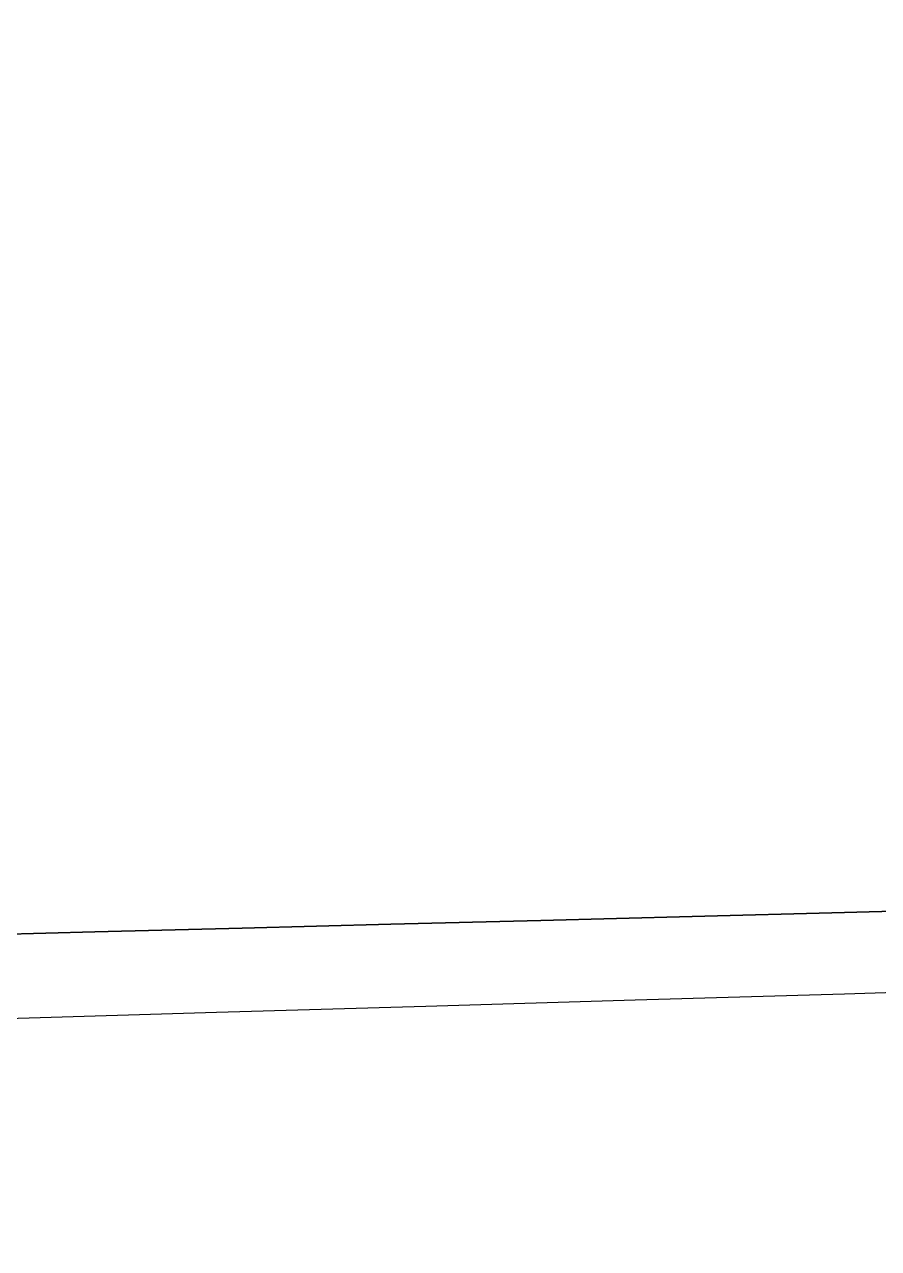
# Model space of a CAD drawing. Header units: millimetres. Extents: x 0 to 1845, y -1231 to 1016.
# Drawn here: x 693.41924 to 693.42338, y 0.02444 to 0.03038 of the extents above; entities that cross this region are included whole.
import ezdxf

# ---------------------------------------------------------------- set-up
doc = ezdxf.new("R2010")
doc.units = ezdxf.units.MM
doc.layers.add('Blocks', color=7, linetype='Continuous')
doc.layers.add('Blocks$Inner', color=7, linetype='Continuous', lineweight=25, true_color=0x007f00)
doc.layers.add('Blocks$Outline', color=7, linetype='Continuous', lineweight=35, true_color=0xff3f3f)

# ---------------------------------------------------------------- blocks, each defined once
blk = doc.blocks.new('Falcon Lounge Chair Front')
at = {"layer": 'Blocks$Inner'}
blk.add_rational_spline([(693.4728818, 10.0227582), (696.9804612, 9.9473481), (696.9537989, 4.986452), (696.9271367, 0.0255559), (693.419152, 0.0255559)], [1, 0.709788858499, 1, 0.709788858499, 1], degree=2, knots=[925.265819, 925.265819, 925.265819, 933.080063, 933.080063, 940.894307, 940.894307, 940.894307], dxfattribs=at)
at = {"layer": 'Blocks$Outline'}
blk.add_rational_spline([(693.3678756, 0.0255559), (693.3782219, 0.0255559), (693.4037768, 0.0255559), (693.419152, 0.0255559), (696.9271367, 0.0255559), (696.9537989, 4.986452), (696.9717905, 8.334044), (694.7080751, 9.6808384), (694.6249346, 9.7241006)], [0.863013930496, 0.863013930496, 0.863013930496, 0.863013930496, 0.612557672595, 0.863013930496, 0.676394330569, 0.771793997412, 0.776214263195], degree=2, knots=[-900.491837, -900.491837, -900.491837, -900.463045, -900.419557, -900.419557, -892.605311, -892.605311, -886.782771, -886.533812, -886.533812, -886.533812], dxfattribs=at)

msp = doc.modelspace()

# ---------------------------------------------------------------- block references
at = {"layer": 'Blocks'}
msp.add_blockref('Falcon Lounge Chair Front', (0, 0), dxfattribs=at)

doc.saveas('drawing.dxf')
